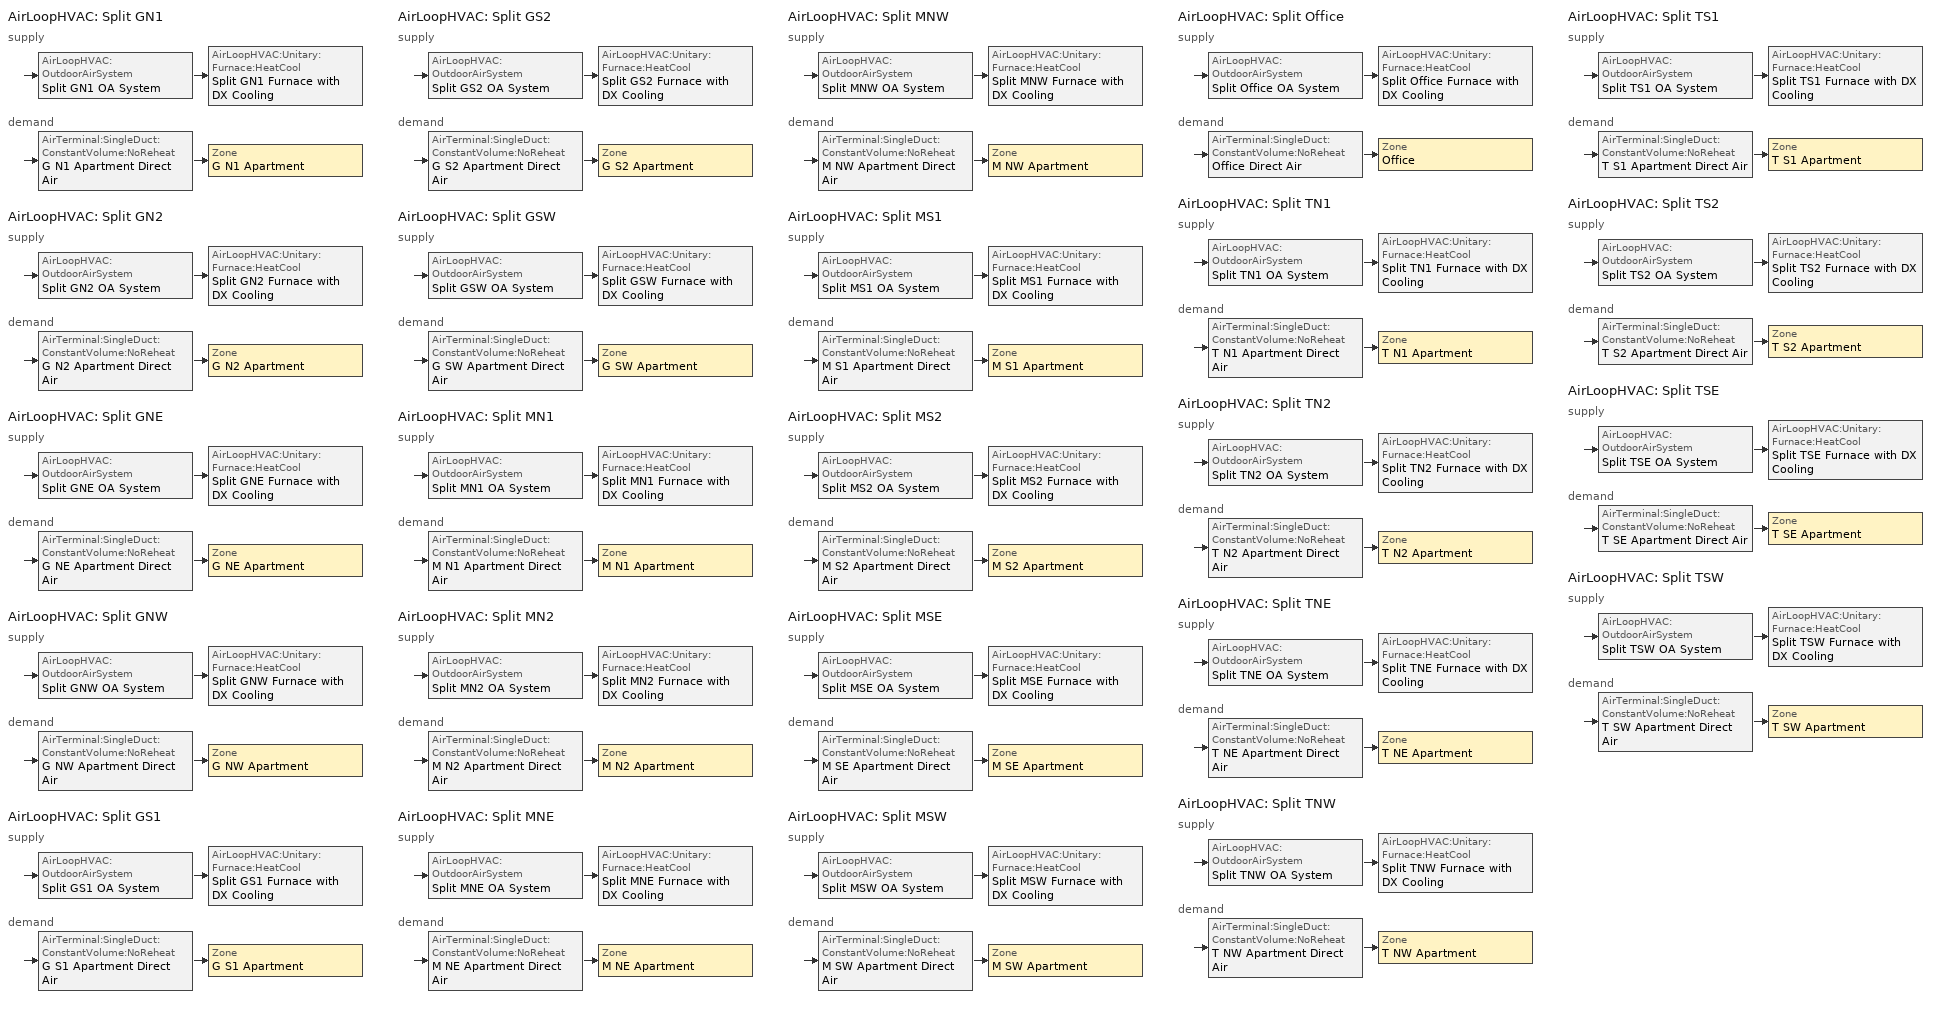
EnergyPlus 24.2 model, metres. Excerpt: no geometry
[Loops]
AirLoopHVAC 'Split GN1'
 supply: AirLoopHVAC:OutdoorAirSystem 'Split GN1 OA System' > AirLoopHVAC:Unitary:Furnace:HeatCool 'Split GN1 Furnace with DX Cooling'
 demand: AirTerminal:SingleDuct:ConstantVolume:NoReheat 'G N1 Apartment Direct Air' > Zone 'G N1 Apartment'
AirLoopHVAC 'Split GN2'
 supply: AirLoopHVAC:OutdoorAirSystem 'Split GN2 OA System' > AirLoopHVAC:Unitary:Furnace:HeatCool 'Split GN2 Furnace with DX Cooling'
 demand: AirTerminal:SingleDuct:ConstantVolume:NoReheat 'G N2 Apartment Direct Air' > Zone 'G N2 Apartment'
AirLoopHVAC 'Split GNE'
 supply: AirLoopHVAC:OutdoorAirSystem 'Split GNE OA System' > AirLoopHVAC:Unitary:Furnace:HeatCool 'Split GNE Furnace with DX Cooling'
 demand: AirTerminal:SingleDuct:ConstantVolume:NoReheat 'G NE Apartment Direct Air' > Zone 'G NE Apartment'
AirLoopHVAC 'Split GNW'
 supply: AirLoopHVAC:OutdoorAirSystem 'Split GNW OA System' > AirLoopHVAC:Unitary:Furnace:HeatCool 'Split GNW Furnace with DX Cooling'
 demand: AirTerminal:SingleDuct:ConstantVolume:NoReheat 'G NW Apartment Direct Air' > Zone 'G NW Apartment'
AirLoopHVAC 'Split GS1'
 supply: AirLoopHVAC:OutdoorAirSystem 'Split GS1 OA System' > AirLoopHVAC:Unitary:Furnace:HeatCool 'Split GS1 Furnace with DX Cooling'
 demand: AirTerminal:SingleDuct:ConstantVolume:NoReheat 'G S1 Apartment Direct Air' > Zone 'G S1 Apartment'
AirLoopHVAC 'Split GS2'
 supply: AirLoopHVAC:OutdoorAirSystem 'Split GS2 OA System' > AirLoopHVAC:Unitary:Furnace:HeatCool 'Split GS2 Furnace with DX Cooling'
 demand: AirTerminal:SingleDuct:ConstantVolume:NoReheat 'G S2 Apartment Direct Air' > Zone 'G S2 Apartment'
AirLoopHVAC 'Split GSW'
 supply: AirLoopHVAC:OutdoorAirSystem 'Split GSW OA System' > AirLoopHVAC:Unitary:Furnace:HeatCool 'Split GSW Furnace with DX Cooling'
 demand: AirTerminal:SingleDuct:ConstantVolume:NoReheat 'G SW Apartment Direct Air' > Zone 'G SW Apartment'
AirLoopHVAC 'Split MN1'
 supply: AirLoopHVAC:OutdoorAirSystem 'Split MN1 OA System' > AirLoopHVAC:Unitary:Furnace:HeatCool 'Split MN1 Furnace with DX Cooling'
 demand: AirTerminal:SingleDuct:ConstantVolume:NoReheat 'M N1 Apartment Direct Air' > Zone 'M N1 Apartment'
AirLoopHVAC 'Split MN2'
 supply: AirLoopHVAC:OutdoorAirSystem 'Split MN2 OA System' > AirLoopHVAC:Unitary:Furnace:HeatCool 'Split MN2 Furnace with DX Cooling'
 demand: AirTerminal:SingleDuct:ConstantVolume:NoReheat 'M N2 Apartment Direct Air' > Zone 'M N2 Apartment'
AirLoopHVAC 'Split MNE'
 supply: AirLoopHVAC:OutdoorAirSystem 'Split MNE OA System' > AirLoopHVAC:Unitary:Furnace:HeatCool 'Split MNE Furnace with DX Cooling'
 demand: AirTerminal:SingleDuct:ConstantVolume:NoReheat 'M NE Apartment Direct Air' > Zone 'M NE Apartment'
AirLoopHVAC 'Split MNW'
 supply: AirLoopHVAC:OutdoorAirSystem 'Split MNW OA System' > AirLoopHVAC:Unitary:Furnace:HeatCool 'Split MNW Furnace with DX Cooling'
 demand: AirTerminal:SingleDuct:ConstantVolume:NoReheat 'M NW Apartment Direct Air' > Zone 'M NW Apartment'
AirLoopHVAC 'Split MS1'
 supply: AirLoopHVAC:OutdoorAirSystem 'Split MS1 OA System' > AirLoopHVAC:Unitary:Furnace:HeatCool 'Split MS1 Furnace with DX Cooling'
 demand: AirTerminal:SingleDuct:ConstantVolume:NoReheat 'M S1 Apartment Direct Air' > Zone 'M S1 Apartment'
AirLoopHVAC 'Split MS2'
 supply: AirLoopHVAC:OutdoorAirSystem 'Split MS2 OA System' > AirLoopHVAC:Unitary:Furnace:HeatCool 'Split MS2 Furnace with DX Cooling'
 demand: AirTerminal:SingleDuct:ConstantVolume:NoReheat 'M S2 Apartment Direct Air' > Zone 'M S2 Apartment'
AirLoopHVAC 'Split MSE'
 supply: AirLoopHVAC:OutdoorAirSystem 'Split MSE OA System' > AirLoopHVAC:Unitary:Furnace:HeatCool 'Split MSE Furnace with DX Cooling'
 demand: AirTerminal:SingleDuct:ConstantVolume:NoReheat 'M SE Apartment Direct Air' > Zone 'M SE Apartment'
AirLoopHVAC 'Split MSW'
 supply: AirLoopHVAC:OutdoorAirSystem 'Split MSW OA System' > AirLoopHVAC:Unitary:Furnace:HeatCool 'Split MSW Furnace with DX Cooling'
 demand: AirTerminal:SingleDuct:ConstantVolume:NoReheat 'M SW Apartment Direct Air' > Zone 'M SW Apartment'
AirLoopHVAC 'Split Office'
 supply: AirLoopHVAC:OutdoorAirSystem 'Split Office OA System' > AirLoopHVAC:Unitary:Furnace:HeatCool 'Split Office Furnace with DX Cooling'
 demand: AirTerminal:SingleDuct:ConstantVolume:NoReheat 'Office Direct Air' > Zone 'Office'
AirLoopHVAC 'Split TN1'
 supply: AirLoopHVAC:OutdoorAirSystem 'Split TN1 OA System' > AirLoopHVAC:Unitary:Furnace:HeatCool 'Split TN1 Furnace with DX Cooling'
 demand: AirTerminal:SingleDuct:ConstantVolume:NoReheat 'T N1 Apartment Direct Air' > Zone 'T N1 Apartment'
AirLoopHVAC 'Split TN2'
 supply: AirLoopHVAC:OutdoorAirSystem 'Split TN2 OA System' > AirLoopHVAC:Unitary:Furnace:HeatCool 'Split TN2 Furnace with DX Cooling'
 demand: AirTerminal:SingleDuct:ConstantVolume:NoReheat 'T N2 Apartment Direct Air' > Zone 'T N2 Apartment'
AirLoopHVAC 'Split TNE'
 supply: AirLoopHVAC:OutdoorAirSystem 'Split TNE OA System' > AirLoopHVAC:Unitary:Furnace:HeatCool 'Split TNE Furnace with DX Cooling'
 demand: AirTerminal:SingleDuct:ConstantVolume:NoReheat 'T NE Apartment Direct Air' > Zone 'T NE Apartment'
AirLoopHVAC 'Split TNW'
 supply: AirLoopHVAC:OutdoorAirSystem 'Split TNW OA System' > AirLoopHVAC:Unitary:Furnace:HeatCool 'Split TNW Furnace with DX Cooling'
 demand: AirTerminal:SingleDuct:ConstantVolume:NoReheat 'T NW Apartment Direct Air' > Zone 'T NW Apartment'
AirLoopHVAC 'Split TS1'
 supply: AirLoopHVAC:OutdoorAirSystem 'Split TS1 OA System' > AirLoopHVAC:Unitary:Furnace:HeatCool 'Split TS1 Furnace with DX Cooling'
 demand: AirTerminal:SingleDuct:ConstantVolume:NoReheat 'T S1 Apartment Direct Air' > Zone 'T S1 Apartment'
AirLoopHVAC 'Split TS2'
 supply: AirLoopHVAC:OutdoorAirSystem 'Split TS2 OA System' > AirLoopHVAC:Unitary:Furnace:HeatCool 'Split TS2 Furnace with DX Cooling'
 demand: AirTerminal:SingleDuct:ConstantVolume:NoReheat 'T S2 Apartment Direct Air' > Zone 'T S2 Apartment'
AirLoopHVAC 'Split TSE'
 supply: AirLoopHVAC:OutdoorAirSystem 'Split TSE OA System' > AirLoopHVAC:Unitary:Furnace:HeatCool 'Split TSE Furnace with DX Cooling'
 demand: AirTerminal:SingleDuct:ConstantVolume:NoReheat 'T SE Apartment Direct Air' > Zone 'T SE Apartment'
AirLoopHVAC 'Split TSW'
 supply: AirLoopHVAC:OutdoorAirSystem 'Split TSW OA System' > AirLoopHVAC:Unitary:Furnace:HeatCool 'Split TSW Furnace with DX Cooling'
 demand: AirTerminal:SingleDuct:ConstantVolume:NoReheat 'T SW Apartment Direct Air' > Zone 'T SW Apartment'
[AirLoopHVAC] Design supply air flow rate=Autosize
Split GN1; Split GN2; Split GNE; Split GNW; Split GS1; Split GS2; Split GSW; Split MN1; Split MN2; Split MNE; Split MNW; Split MS1; Split MS2; Split MSE; Split MSW; Split Office; Split TN1; Split TN2; Split TNE; Split TNW; Split TS1; Split TS2; Split TSE; Split TSW
[AirLoopHVAC:Unitary:Furnace:HeatCool] Availability schedule=COMPACT HVAC-ALWAYS 1; Cooling supply air flow rate=Autosize; Dehumidification control type=None; Fan placement=BlowThrough; Heating supply air flow rate=Autosize; Maximum supply air temperature=80; No load supply air flow rate=Autosize
Name | Controlling zone or thermostat location | Cooling coil | Heating coil | Supply air fan operating mode schedule | Supply fan
Split GN1 Furnace with DX Cooling | G N1 Apartment | Split GN1 Cooling Coil | Split GN1 Heating Coil | All Off | Split GN1 Supply Fan
Split GN2 Furnace with DX Cooling | G N2 Apartment | Split GN2 Cooling Coil | Split GN2 Heating Coil | All Off | Split GN2 Supply Fan
Split GNE Furnace with DX Cooling | G NE Apartment | Split GNE Cooling Coil | Split GNE Heating Coil | All Off | Split GNE Supply Fan
Split GNW Furnace with DX Cooling | G NW Apartment | Split GNW Cooling Coil | Split GNW Heating Coil | All Off | Split GNW Supply Fan
Split GS1 Furnace with DX Cooling | G S1 Apartment | Split GS1 Cooling Coil | Split GS1 Heating Coil | All Off | Split GS1 Supply Fan
Split GS2 Furnace with DX Cooling | G S2 Apartment | Split GS2 Cooling Coil | Split GS2 Heating Coil | All Off | Split GS2 Supply Fan
Split GSW Furnace with DX Cooling | G SW Apartment | Split GSW Cooling Coil | Split GSW Heating Coil | All Off | Split GSW Supply Fan
Split MN1 Furnace with DX Cooling | M N1 Apartment | Split MN1 Cooling Coil | Split MN1 Heating Coil | All Off | Split MN1 Supply Fan
Split MN2 Furnace with DX Cooling | M N2 Apartment | Split MN2 Cooling Coil | Split MN2 Heating Coil | All Off | Split MN2 Supply Fan
Split MNE Furnace with DX Cooling | M NE Apartment | Split MNE Cooling Coil | Split MNE Heating Coil | All Off | Split MNE Supply Fan
Split MNW Furnace with DX Cooling | M NW Apartment | Split MNW Cooling Coil | Split MNW Heating Coil | All Off | Split MNW Supply Fan
Split MS1 Furnace with DX Cooling | M S1 Apartment | Split MS1 Cooling Coil | Split MS1 Heating Coil | All Off | Split MS1 Supply Fan
Split MS2 Furnace with DX Cooling | M S2 Apartment | Split MS2 Cooling Coil | Split MS2 Heating Coil | All Off | Split MS2 Supply Fan
Split MSE Furnace with DX Cooling | M SE Apartment | Split MSE Cooling Coil | Split MSE Heating Coil | All Off | Split MSE Supply Fan
Split MSW Furnace with DX Cooling | M SW Apartment | Split MSW Cooling Coil | Split MSW Heating Coil | All Off | Split MSW Supply Fan
Split Office Furnace with DX Cooling | Office | Split Office Cooling Coil | Split Office Heating Coil | FAN_OFF_w_SB_SCH | Split Office Supply Fan
Split TN1 Furnace with DX Cooling | T N1 Apartment | Split TN1 Cooling Coil | Split TN1 Heating Coil | All Off | Split TN1 Supply Fan
Split TN2 Furnace with DX Cooling | T N2 Apartment | Split TN2 Cooling Coil | Split TN2 Heating Coil | All Off | Split TN2 Supply Fan
Split TNE Furnace with DX Cooling | T NE Apartment | Split TNE Cooling Coil | Split TNE Heating Coil | All Off | Split TNE Supply Fan
Split TNW Furnace with DX Cooling | T NW Apartment | Split TNW Cooling Coil | Split TNW Heating Coil | All Off | Split TNW Supply Fan
Split TS1 Furnace with DX Cooling | T S1 Apartment | Split TS1 Cooling Coil | Split TS1 Heating Coil | All Off | Split TS1 Supply Fan
Split TS2 Furnace with DX Cooling | T S2 Apartment | Split TS2 Cooling Coil | Split TS2 Heating Coil | All Off | Split TS2 Supply Fan
Split TSE Furnace with DX Cooling | T SE Apartment | Split TSE Cooling Coil | Split TSE Heating Coil | All Off | Split TSE Supply Fan
Split TSW Furnace with DX Cooling | T SW Apartment | Split TSW Cooling Coil | Split TSW Heating Coil | All Off | Split TSW Supply Fan
[AirTerminal:SingleDuct:ConstantVolume:NoReheat] Availability schedule=COMPACT HVAC-ALWAYS 1; Maximum air flow rate=Autosize
G N1 Apartment Direct Air; G N2 Apartment Direct Air; G NE Apartment Direct Air; G NW Apartment Direct Air; G S1 Apartment Direct Air; G S2 Apartment Direct Air; G SW Apartment Direct Air; M N1 Apartment Direct Air; M N2 Apartment Direct Air; M NE Apartment Direct Air; M NW Apartment Direct Air; M S1 Apartment Direct Air; M S2 Apartment Direct Air; M SE Apartment Direct Air; M SW Apartment Direct Air; Office Direct Air; T N1 Apartment Direct Air; T N2 Apartment Direct Air; T NE Apartment Direct Air; T NW Apartment Direct Air; T S1 Apartment Direct Air; T S2 Apartment Direct Air; T SE Apartment Direct Air; T SW Apartment Direct Air
[Coil:Cooling:DX:SingleSpeed] 2023 rated evaporator fan power per volume flow rate=934.4; Availability schedule=All On; Condenser type=AirCooled; Crankcase heater capacity=0; Energy input ratio function of flow fraction curve=Split DX Coil EIR-FF; Energy input ratio function of temperature curve=Split DX Coil EIR-FT; Evaporative condenser effectiveness=0; Evaporative condenser pump rated power consumption=0; Gross rated cooling cop=4.11713; Gross rated sensible heat ratio=Autosize; Gross rated total cooling capacity=Autosize; Latent capacity time constant=0; Maximum cycling rate=0; Maximum outdoor dry bulb temperature for crankcase heater operation=10; Nominal time for condensate removal to begin=0; Part load fraction correlation curve=Split DX Coil PLF; Rated air flow rate=Autosize; Ratio of initial moisture evaporation rate and steady state latent capacity=0; Total cooling capacity function of flow fraction curve=Split DX Coil Cap-FF; Total cooling capacity function of temperature curve=Split DX Coil Cap-FT
Split GN1 Cooling Coil; Split GN2 Cooling Coil; Split GNE Cooling Coil; Split GNW Cooling Coil; Split GS1 Cooling Coil; Split GS2 Cooling Coil; Split GSW Cooling Coil; Split MN1 Cooling Coil; Split MN2 Cooling Coil; Split MNE Cooling Coil; Split MNW Cooling Coil; Split MS1 Cooling Coil; Split MS2 Cooling Coil; Split MSE Cooling Coil; Split MSW Cooling Coil; Split Office Cooling Coil; Split TN1 Cooling Coil; Split TN2 Cooling Coil; Split TNE Cooling Coil; Split TNW Cooling Coil; Split TS1 Cooling Coil; Split TS2 Cooling Coil; Split TSE Cooling Coil; Split TSW Cooling Coil
[Coil:Heating:Fuel] Availability schedule=All On; Burner efficiency=0.81; Fuel type=NaturalGas; Nominal capacity=Autosize
Split GN1 Heating Coil; Split GN2 Heating Coil; Split GNE Heating Coil; Split GNW Heating Coil; Split GS1 Heating Coil; Split GS2 Heating Coil; Split GSW Heating Coil; Split MN1 Heating Coil; Split MN2 Heating Coil; Split MNE Heating Coil; Split MNW Heating Coil; Split MS1 Heating Coil; Split MS2 Heating Coil; Split MSE Heating Coil; Split MSW Heating Coil; Split Office Heating Coil; Split TN1 Heating Coil; Split TN2 Heating Coil; Split TNE Heating Coil; Split TNW Heating Coil; Split TS1 Heating Coil; Split TS2 Heating Coil; Split TSE Heating Coil; Split TSW Heating Coil
[Controller:OutdoorAir] Economizer control action type=ModulateFlow; Economizer control type=NoEconomizer; Lockout type=LockoutWithHeating; Maximum outdoor air flow rate=Autosize; Minimum limit type=FixedMinimum; Minimum outdoor air flow rate=Autosize
Name | Heat recovery bypass control type | Minimum outdoor air schedule
Split GN1 OA Controller; Split GN2 OA Controller; Split GNE OA Controller; Split GNW OA Controller; Split GS1 OA Controller; Split GS2 OA Controller; Split GSW OA Controller; Split MN1 OA Controller; Split MN2 OA Controller; Split MNE OA Controller; Split MNW OA Controller; Split MS1 OA Controller; Split MS2 OA Controller; Split MSE OA Controller; Split MSW OA Controller; Split TN1 OA Controller; Split TN2 OA Controller; Split TNE OA Controller; Split TS1 OA Controller; Split TS2 OA Controller; Split TSE OA Controller | BypassWhenWithinEconomizerLimits | All Off
Split Office OA Controller; Split TNW OA Controller; Split TSW OA Controller
[DesignSpecification:OutdoorAir] Outdoor air flow per person=0.00708; Outdoor air flow per zone=0; Outdoor air method=Flow/Area
Name | Outdoor air flow per zone floor area
SZ DSOA G N1 Apartment; SZ DSOA G N2 Apartment; SZ DSOA G NE Apartment; SZ DSOA G NW Apartment; SZ DSOA G S1 Apartment; SZ DSOA G S2 Apartment; SZ DSOA M N1 Apartment; SZ DSOA M N2 Apartment; SZ DSOA M NE Apartment; SZ DSOA M NW Apartment; SZ DSOA M S1 Apartment; SZ DSOA M S2 Apartment; SZ DSOA M SE Apartment; SZ DSOA M SW Apartment; SZ DSOA T N1 Apartment; SZ DSOA T N2 Apartment; SZ DSOA T NE Apartment; SZ DSOA T NW Apartment; SZ DSOA T S1 Apartment; SZ DSOA T S2 Apartment; SZ DSOA T SE Apartment; SZ DSOA T SW Apartment | 0.000294087
SZ DSOA G SW Apartment | 0.000304801
SZ DSOA Office | 0.000431773
[EnergyManagementSystem:Sensor] Output variable or output meter=Zone Ventilation Standard Density Volume Flow Rate
Name | Output variable or output meter index key
M_N1_Apartment_Sliding_Door_Ventilation_Sensor | M N1 APARTMENT
M_S1_Apartment_Sliding_Door_Ventilation_Sensor | M S1 APARTMENT
[Fan:OnOff] Availability schedule=All On; End use subcategory=General; Maximum flow rate=Autosize; Motor in airstream fraction=1
Name | Fan total efficiency | Motor efficiency | Pressure rise
G N1 Apartment ERV Exh Fan; G N1 Apartment ERV Sup Fan; G N2 Apartment ERV Exh Fan; G N2 Apartment ERV Sup Fan; G NE Apartment ERV Exh Fan; G NE Apartment ERV Sup Fan; G NW Apartment ERV Exh Fan; G NW Apartment ERV Sup Fan; G S1 Apartment ERV Exh Fan; G S1 Apartment ERV Sup Fan; G S2 Apartment ERV Exh Fan; G S2 Apartment ERV Sup Fan; G SW Apartment ERV Exh Fan; G SW Apartment ERV Sup Fan; M N1 Apartment ERV Exh Fan; M N1 Apartment ERV Sup Fan; M N2 Apartment ERV Exh Fan; M N2 Apartment ERV Sup Fan; M NE Apartment ERV Exh Fan; M NE Apartment ERV Sup Fan; M NW Apartment ERV Exh Fan; M NW Apartment ERV Sup Fan; M S1 Apartment ERV Exh Fan; M S1 Apartment ERV Sup Fan; M S2 Apartment ERV Exh Fan; M S2 Apartment ERV Sup Fan; M SE Apartment ERV Exh Fan; M SE Apartment ERV Sup Fan; M SW Apartment ERV Exh Fan; M SW Apartment ERV Sup Fan; T N1 Apartment ERV Exh Fan; T N1 Apartment ERV Sup Fan; T N2 Apartment ERV Exh Fan; T N2 Apartment ERV Sup Fan; T NE Apartment ERV Exh Fan; T NE Apartment ERV Sup Fan; T S1 Apartment ERV Exh Fan; T S1 Apartment ERV Sup Fan; T S2 Apartment ERV Exh Fan; T S2 Apartment ERV Sup Fan; T SE Apartment ERV Exh Fan; T SE Apartment ERV Sup Fan | 0.303158 | 0.48 | 270.648
Split GN1 Supply Fan; Split GN2 Supply Fan; Split GNE Supply Fan; Split GNW Supply Fan; Split GS1 Supply Fan; Split GS2 Supply Fan; Split GSW Supply Fan; Split MN1 Supply Fan; Split MN2 Supply Fan; Split MNE Supply Fan; Split MNW Supply Fan; Split MS1 Supply Fan; Split MS2 Supply Fan; Split MSE Supply Fan; Split MSW Supply Fan; Split Office Supply Fan; Split TN1 Supply Fan; Split TN2 Supply Fan; Split TNE Supply Fan; Split TNW Supply Fan; Split TS1 Supply Fan; Split TS2 Supply Fan; Split TSE Supply Fan; Split TSW Supply Fan | 0.55575 | 0.855 | 622.5
T NW Apartment ERV Exh Fan; T NW Apartment ERV Sup Fan; T SW Apartment ERV Exh Fan; T SW Apartment ERV Sup Fan | 0.303158 | 0.48 | 233.6875
[HeatExchanger:AirToAir:SensibleAndLatent] Availability schedule=AllOn_Except_DD; Frost control type=ExhaustOnly; Heat exchanger type=Rotary; Initial defrost time fraction=0.167; Latent effectiveness at 100 cooling air flow=0; Latent effectiveness at 100 heating air flow=0; Nominal electric power=0; Nominal supply air flow rate=Autosize; Rate of defrost time fraction increase=1.44; Supply air outlet temperature control=No; Threshold temperature=-23.3
Name | Sensible effectiveness at 100 cooling air flow | Sensible effectiveness at 100 heating air flow | Sensible effectiveness of cooling air flow curve | Sensible effectiveness of heating air flow curve
G N1 Apartment OA Heat Exchanger; G N2 Apartment OA Heat Exchanger; G NE Apartment OA Heat Exchanger; G NW Apartment OA Heat Exchanger; G S1 Apartment OA Heat Exchanger; G S2 Apartment OA Heat Exchanger; G SW Apartment OA Heat Exchanger; M N1 Apartment OA Heat Exchanger; M N2 Apartment OA Heat Exchanger; M NE Apartment OA Heat Exchanger; M NW Apartment OA Heat Exchanger; M S1 Apartment OA Heat Exchanger; M S2 Apartment OA Heat Exchanger; M SE Apartment OA Heat Exchanger; M SW Apartment OA Heat Exchanger; T N1 Apartment OA Heat Exchanger; T N2 Apartment OA Heat Exchanger; T NE Apartment OA Heat Exchanger; T S1 Apartment OA Heat Exchanger; T S2 Apartment OA Heat Exchanger; T SE Apartment OA Heat Exchanger | 0.596 | 0.6 | SenEffectCoolingTable | SenEffectHeatingTable
T NW Apartment OA Heat Exchanger; T SW Apartment OA Heat Exchanger | 0 | 0
[SetpointManager:MixedAir] Control variable=Temperature
Name | Setpoint node or nodelist
Split GN1 Outdoor Air Temp Manager | Split GN1 Mixed Air Outlet
Split GN2 Outdoor Air Temp Manager | Split GN2 Mixed Air Outlet
Split GNE Outdoor Air Temp Manager | Split GNE Mixed Air Outlet
Split GNW Outdoor Air Temp Manager | Split GNW Mixed Air Outlet
Split GS1 Outdoor Air Temp Manager | Split GS1 Mixed Air Outlet
Split GS2 Outdoor Air Temp Manager | Split GS2 Mixed Air Outlet
Split GSW Outdoor Air Temp Manager | Split GSW Mixed Air Outlet
Split MN1 Outdoor Air Temp Manager | Split MN1 Mixed Air Outlet
Split MN2 Outdoor Air Temp Manager | Split MN2 Mixed Air Outlet
Split MNE Outdoor Air Temp Manager | Split MNE Mixed Air Outlet
Split MNW Outdoor Air Temp Manager | Split MNW Mixed Air Outlet
Split MS1 Outdoor Air Temp Manager | Split MS1 Mixed Air Outlet
Split MS2 Outdoor Air Temp Manager | Split MS2 Mixed Air Outlet
Split MSE Outdoor Air Temp Manager | Split MSE Mixed Air Outlet
Split MSW Outdoor Air Temp Manager | Split MSW Mixed Air Outlet
Split Office Outdoor Air Temp Manager | Split Office Mixed Air Outlet
Split TN1 Outdoor Air Temp Manager | Split TN1 Mixed Air Outlet
Split TN2 Outdoor Air Temp Manager | Split TN2 Mixed Air Outlet
Split TNE Outdoor Air Temp Manager | Split TNE Mixed Air Outlet
Split TNW Outdoor Air Temp Manager | Split TNW Mixed Air Outlet
Split TS1 Outdoor Air Temp Manager | Split TS1 Mixed Air Outlet
Split TS2 Outdoor Air Temp Manager | Split TS2 Mixed Air Outlet
Split TSE Outdoor Air Temp Manager | Split TSE Mixed Air Outlet
Split TSW Outdoor Air Temp Manager | Split TSW Mixed Air Outlet
[SetpointManager:SingleZone:Cooling] Control variable=Temperature; Maximum supply air temperature=40; Minimum supply air temperature=12.8
Name | Control zone | Setpoint node or nodelist
Split GN1 Supply Air Temp Manager - Clg | G N1 Apartment | Split GN1 Air Loop Outlet
Split GN2 Supply Air Temp Manager - Clg | G N2 Apartment | Split GN2 Air Loop Outlet
Split GNE Supply Air Temp Manager - Clg | G NE Apartment | Split GNE Air Loop Outlet
Split GNW Supply Air Temp Manager - Clg | G NW Apartment | Split GNW Air Loop Outlet
Split GS1 Supply Air Temp Manager - Clg | G S1 Apartment | Split GS1 Air Loop Outlet
Split GS2 Supply Air Temp Manager - Clg | G S2 Apartment | Split GS2 Air Loop Outlet
Split GSW Supply Air Temp Manager - Clg | G SW Apartment | Split GSW Air Loop Outlet
Split MN1 Supply Air Temp Manager - Clg | M N1 Apartment | Split MN1 Air Loop Outlet
Split MN2 Supply Air Temp Manager - Clg | M N2 Apartment | Split MN2 Air Loop Outlet
Split MNE Supply Air Temp Manager - Clg | M NE Apartment | Split MNE Air Loop Outlet
Split MNW Supply Air Temp Manager - Clg | M NW Apartment | Split MNW Air Loop Outlet
Split MS1 Supply Air Temp Manager - Clg | M S1 Apartment | Split MS1 Air Loop Outlet
Split MS2 Supply Air Temp Manager - Clg | M S2 Apartment | Split MS2 Air Loop Outlet
Split MSE Supply Air Temp Manager - Clg | M SE Apartment | Split MSE Air Loop Outlet
Split MSW Supply Air Temp Manager - Clg | M SW Apartment | Split MSW Air Loop Outlet
Split Office Supply Air Temp Manager - Clg | Office | Split Office Air Loop Outlet
Split TN1 Supply Air Temp Manager - Clg | T N1 Apartment | Split TN1 Air Loop Outlet
Split TN2 Supply Air Temp Manager - Clg | T N2 Apartment | Split TN2 Air Loop Outlet
Split TNE Supply Air Temp Manager - Clg | T NE Apartment | Split TNE Air Loop Outlet
Split TNW Supply Air Temp Manager - Clg | T NW Apartment | Split TNW Air Loop Outlet
Split TS1 Supply Air Temp Manager - Clg | T S1 Apartment | Split TS1 Air Loop Outlet
Split TS2 Supply Air Temp Manager - Clg | T S2 Apartment | Split TS2 Air Loop Outlet
Split TSE Supply Air Temp Manager - Clg | T SE Apartment | Split TSE Air Loop Outlet
Split TSW Supply Air Temp Manager - Clg | T SW Apartment | Split TSW Air Loop Outlet
[SetpointManager:SingleZone:Heating] Control variable=Temperature; Maximum supply air temperature=40; Minimum supply air temperature=12.8
Name | Control zone | Setpoint node or nodelist
Split GN1 Supply Air Temp Manager - Htg | G N1 Apartment | Split GN1 Heating Coil Outlet
Split GN2 Supply Air Temp Manager - Htg | G N2 Apartment | Split GN2 Heating Coil Outlet
Split GNE Supply Air Temp Manager - Htg | G NE Apartment | Split GNE Heating Coil Outlet
Split GNW Supply Air Temp Manager - Htg | G NW Apartment | Split GNW Heating Coil Outlet
Split GS1 Supply Air Temp Manager - Htg | G S1 Apartment | Split GS1 Heating Coil Outlet
Split GS2 Supply Air Temp Manager - Htg | G S2 Apartment | Split GS2 Heating Coil Outlet
Split GSW Supply Air Temp Manager - Htg | G SW Apartment | Split GSW Heating Coil Outlet
Split MN1 Supply Air Temp Manager - Htg | M N1 Apartment | Split MN1 Heating Coil Outlet
Split MN2 Supply Air Temp Manager - Htg | M N2 Apartment | Split MN2 Heating Coil Outlet
Split MNE Supply Air Temp Manager - Htg | M NE Apartment | Split MNE Heating Coil Outlet
Split MNW Supply Air Temp Manager - Htg | M NW Apartment | Split MNW Heating Coil Outlet
Split MS1 Supply Air Temp Manager - Htg | M S1 Apartment | Split MS1 Heating Coil Outlet
Split MS2 Supply Air Temp Manager - Htg | M S2 Apartment | Split MS2 Heating Coil Outlet
Split MSE Supply Air Temp Manager - Htg | M SE Apartment | Split MSE Heating Coil Outlet
Split MSW Supply Air Temp Manager - Htg | M SW Apartment | Split MSW Heating Coil Outlet
Split Office Supply Air Temp Manager - Htg | Office | Split Office Heating Coil Outlet
Split TN1 Supply Air Temp Manager - Htg | T N1 Apartment | Split TN1 Heating Coil Outlet
Split TN2 Supply Air Temp Manager - Htg | T N2 Apartment | Split TN2 Heating Coil Outlet
Split TNE Supply Air Temp Manager - Htg | T NE Apartment | Split TNE Heating Coil Outlet
Split TNW Supply Air Temp Manager - Htg | T NW Apartment | Split TNW Heating Coil Outlet
Split TS1 Supply Air Temp Manager - Htg | T S1 Apartment | Split TS1 Heating Coil Outlet
Split TS2 Supply Air Temp Manager - Htg | T S2 Apartment | Split TS2 Heating Coil Outlet
Split TSE Supply Air Temp Manager - Htg | T SE Apartment | Split TSE Heating Coil Outlet
Split TSW Supply Air Temp Manager - Htg | T SW Apartment | Split TSW Heating Coil Outlet
[Sizing:System] 100 outdoor air in cooling=No; 100 outdoor air in heating=No; Central cooling design supply air humidity ratio=0.008; Central cooling design supply air temperature=12.8; Central heating design supply air humidity ratio=0.008; Central heating design supply air temperature=40; Central heating maximum system air flow ratio=1; Cooling supply air flow rate=0; Cooling supply air flow rate method=DesignDay; Design outdoor air flow rate=Autosize; Heating supply air flow rate=0; Heating supply air flow rate method=DesignDay; Precool design humidity ratio=0.008; Precool design temperature=11; Preheat design humidity ratio=0.008; Preheat design temperature=7; System outdoor air method=ZoneSum; Type of load to size on=Sensible; Type of zone sum to use=NonCoincident
Split GSW; Split GNW; Split Office; Split GNE; Split GN1; Split GN2; Split GS1; Split GS2; Split MSW; Split MNW; Split MSE; Split MNE; Split MN1; Split MN2; Split MS1; Split MS2; Split TSW; Split TNW; Split TSE; Split TNE; Split TN1; Split TN2; Split TS1; Split TS2
[Sizing:Zone] Account for dedicated outdoor air system=No; Cooling design air flow method=DesignDay; Cooling design air flow rate=0; Cooling minimum air flow fraction=0; Dedicated outdoor air high setpoint temperature for design=Autosize; Dedicated outdoor air low setpoint temperature for design=Autosize; Dedicated outdoor air system control strategy=NeutralSupplyAir; Heating design air flow method=DesignDay; Heating design air flow rate=0; Heating maximum air flow fraction=0; Zone cooling design supply air humidity ratio=0.008; Zone cooling design supply air temperature=12.8; Zone cooling design supply air temperature input method=SupplyAirTemperature; Zone heating design supply air humidity ratio=0.008; Zone heating design supply air temperature=40; Zone heating design supply air temperature input method=SupplyAirTemperature
Name | Design specification outdoor air object
G SW Apartment | SZ DSOA G SW Apartment
G NW Apartment | SZ DSOA G NW Apartment
Office | SZ DSOA Office
G NE Apartment | SZ DSOA G NE Apartment
G N1 Apartment | SZ DSOA G N1 Apartment
G N2 Apartment | SZ DSOA G N2 Apartment
G S1 Apartment | SZ DSOA G S1 Apartment
G S2 Apartment | SZ DSOA G S2 Apartment
M SW Apartment | SZ DSOA M SW Apartment
M NW Apartment | SZ DSOA M NW Apartment
M SE Apartment | SZ DSOA M SE Apartment
M NE Apartment | SZ DSOA M NE Apartment
M N1 Apartment | SZ DSOA M N1 Apartment
M N2 Apartment | SZ DSOA M N2 Apartment
M S1 Apartment | SZ DSOA M S1 Apartment
M S2 Apartment | SZ DSOA M S2 Apartment
T SW Apartment | SZ DSOA T SW Apartment
T NW Apartment | SZ DSOA T NW Apartment
T SE Apartment | SZ DSOA T SE Apartment
T NE Apartment | SZ DSOA T NE Apartment
T N1 Apartment | SZ DSOA T N1 Apartment
T N2 Apartment | SZ DSOA T N2 Apartment
T S1 Apartment | SZ DSOA T S1 Apartment
T S2 Apartment | SZ DSOA T S2 Apartment
[ThermostatSetpoint:DualSetpoint]
Name | Cooling setpoint temperature schedule | Heating setpoint temperature schedule
N Apartment Dual SP Control | N CLGSETP_APT_SCH | N HTGSETP_APT_SCH
Office Dual SP Control | CLGSETP_OFF_SCH_No_Optimum | HTGSETP_OFF_SCH_NO_OPTIMUM
S Apartment Dual SP Control | S CLGSETP_APT_SCH | S HTGSETP_APT_SCH
[ThermostatSetpoint:SingleCooling]
AptCoolingSetPoint: Setpoint temperature schedule=CLGSETP_APT_SCH
[ThermostatSetpoint:SingleHeating]
AptHeatingSetPoint: Setpoint temperature schedule=HTGSETP_APT_SCH
[WaterHeater:Mixed] Ambient temperature indicator=Zone; Deadband temperature difference=1.11111; Heater control type=Cycle; Heater fuel type=Electricity; Heater maximum capacity=14653.55; Heater minimum capacity=0; Heater thermal efficiency=1; Maximum temperature limit=82.2222; Off cycle loss coefficient to ambient temperature=2.01256; Off cycle parasitic fuel type=Electricity; Off cycle parasitic heat fraction to tank=0; On cycle loss coefficient to ambient temperature=2.01256; On cycle parasitic heat fraction to tank=0; Setpoint temperature schedule=Hot Water Setpoint Temp Schedule; Tank volume=0.189271; Use flow rate fraction schedule=APT_DHW_SCH
Name | Ambient temperature zone | Peak use flow rate
G N1 Apartment Water Heater | G N1 Apartment | 3.66e-06
G N2 Apartment Water Heater | G N2 Apartment | 3.66e-06
G NE Apartment Water Heater | G NE Apartment | 3.66e-06
G NW Apartment Water Heater | G NW Apartment | 3.66e-06
G S1 Apartment Water Heater | G S1 Apartment | 3.66e-06
G S2 Apartment Water Heater | G S2 Apartment | 3.66e-06
G SW Apartment Water Heater | G SW Apartment | 3.66e-06
M N1 Apartment Water Heater | M N1 Apartment | 7.31769e-06
M N2 Apartment Water Heater | M N2 Apartment | 7.31769e-06
M NE Apartment Water Heater | M NE Apartment | 7.31769e-06
M NW Apartment Water Heater | M NW Apartment | 7.31769e-06
M S1 Apartment Water Heater | M S1 Apartment | 7.31769e-06
M S2 Apartment Water Heater | M S2 Apartment | 7.31769e-06
M SE Apartment Water Heater | M SE Apartment | 7.31769e-06
M SW Apartment Water Heater | M SW Apartment | 7.31769e-06
T N1 Apartment Water Heater | T N1 Apartment | 3.66e-06
T N2 Apartment Water Heater | T N2 Apartment | 3.66e-06
T NE Apartment Water Heater | T NE Apartment | 3.66e-06
T NW Apartment Water Heater | T NW Apartment | 3.66e-06
T S1 Apartment Water Heater | T S1 Apartment | 3.66e-06
T S2 Apartment Water Heater | T S2 Apartment | 3.66e-06
T SE Apartment Water Heater | T SE Apartment | 3.66e-06
T SW Apartment Water Heater | T SW Apartment | 3.66e-06
[ZoneControl:Thermostat]
Name | Zone or zonelist | Control 1 | Control type schedule | Control 2 | Control 3
G N1 Apartment Thermostat | G N1 Apartment | N Apartment Dual SP Control | COMPACT HVAC-ALWAYS 4
G N2 Apartment Thermostat | G N2 Apartment | N Apartment Dual SP Control | COMPACT HVAC-ALWAYS 4
G NE Apartment Thermostat | G NE Apartment | N Apartment Dual SP Control | COMPACT HVAC-ALWAYS 4
G NW Apartment Thermostat | G NW Apartment | N Apartment Dual SP Control | COMPACT HVAC-ALWAYS 4
G S1 Apartment Thermostat | G S1 Apartment | S Apartment Dual SP Control | COMPACT HVAC-ALWAYS 4
G S2 Apartment Thermostat | G S2 Apartment | S Apartment Dual SP Control | COMPACT HVAC-ALWAYS 4
G SW Apartment Thermostat | G SW Apartment | AptCoolingSetPoint | ZONE CONTROL TYPE SCHED | AptHeatingSetPoint | S Apartment Dual SP Control
M N1 Apartment Thermostat | M N1 Apartment | N Apartment Dual SP Control | COMPACT HVAC-ALWAYS 4
M N2 Apartment Thermostat | M N2 Apartment | N Apartment Dual SP Control | COMPACT HVAC-ALWAYS 4
M NE Apartment Thermostat | M NE Apartment | N Apartment Dual SP Control | COMPACT HVAC-ALWAYS 4
M NW Apartment Thermostat | M NW Apartment | N Apartment Dual SP Control | COMPACT HVAC-ALWAYS 4
M S1 Apartment Thermostat | M S1 Apartment | S Apartment Dual SP Control | COMPACT HVAC-ALWAYS 4
M S2 Apartment Thermostat | M S2 Apartment | S Apartment Dual SP Control | COMPACT HVAC-ALWAYS 4
M SE Apartment Thermostat | M SE Apartment | S Apartment Dual SP Control | COMPACT HVAC-ALWAYS 4
M SW Apartment Thermostat | M SW Apartment | S Apartment Dual SP Control | COMPACT HVAC-ALWAYS 4
Office Thermostat | Office | Office Dual SP Control | COMPACT HVAC-ALWAYS 4
T N1 Apartment Thermostat | T N1 Apartment | N Apartment Dual SP Control | COMPACT HVAC-ALWAYS 4
T N2 Apartment Thermostat | T N2 Apartment | N Apartment Dual SP Control | COMPACT HVAC-ALWAYS 4
T NE Apartment Thermostat | T NE Apartment | N Apartment Dual SP Control | COMPACT HVAC-ALWAYS 4
T NW Apartment Thermostat | T NW Apartment | N Apartment Dual SP Control | COMPACT HVAC-ALWAYS 4
T S1 Apartment Thermostat | T S1 Apartment | S Apartment Dual SP Control | COMPACT HVAC-ALWAYS 4
T S2 Apartment Thermostat | T S2 Apartment | S Apartment Dual SP Control | COMPACT HVAC-ALWAYS 4
T SE Apartment Thermostat | T SE Apartment | S Apartment Dual SP Control | COMPACT HVAC-ALWAYS 4
T SW Apartment Thermostat | T SW Apartment | S Apartment Dual SP Control | COMPACT HVAC-ALWAYS 4
[ZoneHVAC:EnergyRecoveryVentilator] Availability schedule=All On; Exhaust air flow rate=0.0259571; Supply air flow rate=0.0259571
Name | Controller | Exhaust air fan | Heat exchanger | Supply air fan
G N1 Apartment ERV | G N1 Apartment ERV Ctrl | G N1 Apartment ERV Exh Fan | G N1 Apartment OA Heat Exchanger | G N1 Apartment ERV Sup Fan
G N2 Apartment ERV | G N2 Apartment ERV Ctrl | G N2 Apartment ERV Exh Fan | G N2 Apartment OA Heat Exchanger | G N2 Apartment ERV Sup Fan
G NE Apartment ERV | G NE Apartment ERV Ctrl | G NE Apartment ERV Exh Fan | G NE Apartment OA Heat Exchanger | G NE Apartment ERV Sup Fan
G NW Apartment ERV | G NW Apartment ERV Ctrl | G NW Apartment ERV Exh Fan | G NW Apartment OA Heat Exchanger | G NW Apartment ERV Sup Fan
G S1 Apartment ERV | G S1 Apartment ERV Ctrl | G S1 Apartment ERV Exh Fan | G S1 Apartment OA Heat Exchanger | G S1 Apartment ERV Sup Fan
G S2 Apartment ERV | G S2 Apartment ERV Ctrl | G S2 Apartment ERV Exh Fan | G S2 Apartment OA Heat Exchanger | G S2 Apartment ERV Sup Fan
G SW Apartment ERV | G SW Apartment ERV Ctrl | G SW Apartment ERV Exh Fan | G SW Apartment OA Heat Exchanger | G SW Apartment ERV Sup Fan
M N1 Apartment ERV | M N1 Apartment ERV Ctrl | M N1 Apartment ERV Exh Fan | M N1 Apartment OA Heat Exchanger | M N1 Apartment ERV Sup Fan
M N2 Apartment ERV | M N2 Apartment ERV Ctrl | M N2 Apartment ERV Exh Fan | M N2 Apartment OA Heat Exchanger | M N2 Apartment ERV Sup Fan
M NE Apartment ERV | M NE Apartment ERV Ctrl | M NE Apartment ERV Exh Fan | M NE Apartment OA Heat Exchanger | M NE Apartment ERV Sup Fan
M NW Apartment ERV | M NW Apartment ERV Ctrl | M NW Apartment ERV Exh Fan | M NW Apartment OA Heat Exchanger | M NW Apartment ERV Sup Fan
M S1 Apartment ERV | M S1 Apartment ERV Ctrl | M S1 Apartment ERV Exh Fan | M S1 Apartment OA Heat Exchanger | M S1 Apartment ERV Sup Fan
M S2 Apartment ERV | M S2 Apartment ERV Ctrl | M S2 Apartment ERV Exh Fan | M S2 Apartment OA Heat Exchanger | M S2 Apartment ERV Sup Fan
M SE Apartment ERV | M SE Apartment ERV Ctrl | M SE Apartment ERV Exh Fan | M SE Apartment OA Heat Exchanger | M SE Apartment ERV Sup Fan
M SW Apartment ERV | M SW Apartment ERV Ctrl | M SW Apartment ERV Exh Fan | M SW Apartment OA Heat Exchanger | M SW Apartment ERV Sup Fan
T N1 Apartment ERV | T N1 Apartment ERV Ctrl | T N1 Apartment ERV Exh Fan | T N1 Apartment OA Heat Exchanger | T N1 Apartment ERV Sup Fan
T N2 Apartment ERV | T N2 Apartment ERV Ctrl | T N2 Apartment ERV Exh Fan | T N2 Apartment OA Heat Exchanger | T N2 Apartment ERV Sup Fan
T NE Apartment ERV | T NE Apartment ERV Ctrl | T NE Apartment ERV Exh Fan | T NE Apartment OA Heat Exchanger | T NE Apartment ERV Sup Fan
T NW Apartment ERV | T NW Apartment ERV Ctrl | T NW Apartment ERV Exh Fan | T NW Apartment OA Heat Exchanger | T NW Apartment ERV Sup Fan
T S1 Apartment ERV | T S1 Apartment ERV Ctrl | T S1 Apartment ERV Exh Fan | T S1 Apartment OA Heat Exchanger | T S1 Apartment ERV Sup Fan
T S2 Apartment ERV | T S2 Apartment ERV Ctrl | T S2 Apartment ERV Exh Fan | T S2 Apartment OA Heat Exchanger | T S2 Apartment ERV Sup Fan
T SE Apartment ERV | T SE Apartment ERV Ctrl | T SE Apartment ERV Exh Fan | T SE Apartment OA Heat Exchanger | T SE Apartment ERV Sup Fan
T SW Apartment ERV | T SW Apartment ERV Ctrl | T SW Apartment ERV Exh Fan | T SW Apartment OA Heat Exchanger | T SW Apartment ERV Sup Fan
[ZoneHVAC:EnergyRecoveryVentilator:Controller] Control high indoor humidity based on outdoor humidity ratio=No; Exhaust air enthalpy limit=NoExhaustAirEnthalpyLimit; Exhaust air temperature limit=NoExhaustAirTemperatureLimit; High humidity control flag=No; High humidity outdoor air flow ratio=1
G N1 Apartment ERV Ctrl; G N2 Apartment ERV Ctrl; G NE Apartment ERV Ctrl; G NW Apartment ERV Ctrl; G S1 Apartment ERV Ctrl; G S2 Apartment ERV Ctrl; G SW Apartment ERV Ctrl; M N1 Apartment ERV Ctrl; M N2 Apartment ERV Ctrl; M NE Apartment ERV Ctrl; M NW Apartment ERV Ctrl; M S1 Apartment ERV Ctrl; M S2 Apartment ERV Ctrl; M SE Apartment ERV Ctrl; M SW Apartment ERV Ctrl; T N1 Apartment ERV Ctrl; T N2 Apartment ERV Ctrl; T NE Apartment ERV Ctrl; T NW Apartment ERV Ctrl; T S1 Apartment ERV Ctrl; T S2 Apartment ERV Ctrl; T SE Apartment ERV Ctrl; T SW Apartment ERV Ctrl
[Zone equipment]
G N1 Apartment: G N1 Apartment ERV, G N1 Apartment Direct Air
G N2 Apartment: G N2 Apartment ERV, G N2 Apartment Direct Air
G NE Apartment: G NE Apartment ERV, G NE Apartment Direct Air
G NW Apartment: G NW Apartment ERV, G NW Apartment Direct Air
G S1 Apartment: G S1 Apartment ERV, G S1 Apartment Direct Air
G S2 Apartment: G S2 Apartment ERV, G S2 Apartment Direct Air
G SW Apartment: G SW Apartment ERV, G SW Apartment Direct Air
M N1 Apartment: M N1 Apartment ERV, M N1 Apartment Direct Air
M N2 Apartment: M N2 Apartment ERV, M N2 Apartment Direct Air
M NE Apartment: M NE Apartment ERV, M NE Apartment Direct Air
M NW Apartment: M NW Apartment ERV, M NW Apartment Direct Air
M S1 Apartment: M S1 Apartment ERV, M S1 Apartment Direct Air
M S2 Apartment: M S2 Apartment ERV, M S2 Apartment Direct Air
M SE Apartment: M SE Apartment ERV, M SE Apartment Direct Air
M SW Apartment: M SW Apartment ERV, M SW Apartment Direct Air
Office: Office Direct Air
T N1 Apartment: T N1 Apartment ERV, T N1 Apartment Direct Air
T N2 Apartment: T N2 Apartment ERV, T N2 Apartment Direct Air
T NE Apartment: T NE Apartment ERV, T NE Apartment Direct Air
T NW Apartment: T NW Apartment ERV, T NW Apartment Direct Air
T S1 Apartment: T S1 Apartment ERV, T S1 Apartment Direct Air
T S2 Apartment: T S2 Apartment ERV, T S2 Apartment Direct Air
T SE Apartment: T SE Apartment ERV, T SE Apartment Direct Air
T SW Apartment: T SW Apartment ERV, T SW Apartment Direct Air
[Curve:Biquadratic] Maximum value of x=23.88889; Maximum value of y=46.11111; Minimum value of x=12.77778; Minimum value of y=23.88889
Name | Coefficient1 constant | Coefficient2 x | Coefficient3 x 2 | Coefficient4 y | Coefficient5 y 2 | Coefficient6 x y
Split DX Coil Cap-FT | 0.766955 | 0.0107757 | -4.1472e-05 | 0.00134964 | -0.000261144 | 0.000457488
Split DX Coil EIR-FT | 0.791531 | 0 | -0.00054871 | 0.000949448 | 0.000165482 | 0.000278268
[Curve:Quadratic]
Name | Maximum value of x | Minimum value of x | Coefficient1 constant | Coefficient2 x | Coefficient3 x 2
Split DX Coil Cap-FF | 1.5 | 0.5 | 0.8 | 0.2 | 0
Split DX Coil EIR-FF | 1.5 | 0.5 | 1.1552 | -0.1808 | 0.0256
Split DX Coil PLF | 1 | 0 | 0.85 | 0.15 | 0
[Schedule:Compact]
APT_DHW_SCH: THROUGH: 12/31, FOR: AllDays, UNTIL: 1:00, 0.08, UNTIL: 2:00, 0.04, UNTIL: 3:00, 0.01, UNTIL: 4:00, 0.01, UNTIL: 5:00, 0.04, UNTIL: 6:00, 0.27, UNTIL: 7:00, 0.94, UNTIL: 8:00, 1, UNTIL: 9:00, 0.96, UNTIL: 10:00, 0.84, UNTIL: 11:00, 0.76, UNTIL: 12:00, 0.61, UNTIL: 13:00, 0.53, UNTIL: 14:00, 0.47, UNTIL: 15:00, 0.41, UNTIL: 16:00, 0.47, UNTIL: 17:00, 0.55, UNTIL: 18:00, 0.73, UNTIL: 19:00, 0.86, UNTIL: 20:00, 0.82, UNTIL: 21:00, 0.75, UNTIL: 22:00, 0.61, UNTIL: 23:00, 0.53, UNTIL: 24:00, 0.29
All Off: Through: 12/31, For: AllDays, Until: 24:00, 0
All On; COMPACT HVAC-ALWAYS 1: Through: 12/31, For: AllDays, Until: 24:00, 1
AllOn_Except_DD: Through: 12/31, For: SummerDesignDay, Until: 24:00, 0, For: WinterDesignDay, Until: 24:00, 0, For: AllOtherDays, Until: 24:00, 1
CLGSETP_APT_SCH; N CLGSETP_APT_SCH; S CLGSETP_APT_SCH: THROUGH: 12/31, FOR:AllDays, UNTIL: 24:00, 24
CLGSETP_OFF_SCH_NO_OPTIMUM: THROUGH: 12/31, FOR: SummerDesignDay, UNTIL: 7:00, 29.4, UNTIL: 8:00, 26.7, UNTIL:17:00, 24, UNTIL: 18:00, 26.7, UNTIL: 24:00, 29.4, FOR:Weekdays, UNTIL: 7:00, 29.4, UNTIL: 8:00, 24, UNTIL:17:00, 24, UNTIL: 18:00, 26.7, UNTIL: 24:00, 29.4, FOR: WinterDesignDay AllOtherDays, UNTIL: 24:00, 29.4
COMPACT HVAC-ALWAYS 4: Through: 12/31, For: AllDays, Until: 24:00, 4
FAN_OFF_w_SB_SCH: Through: 12/31, For: Weekdays, Until: 01:00, 1, Until: 02:00, 1, Until: 03:00, 1, Until: 04:00, 1, Until: 05:00, 1, Until: 06:00, 1, Until: 07:00, 1, Until: 08:00, 1, Until: 09:00, 1, Until: 10:00, 1, Until: 11:00, 1, Until: 12:00, 1, Until: 13:00, 0, Until: 14:00, 1, Until: 15:00, 0, Until: 16:00, 1, Until: 17:00, 1, Until: 18:00, 1, Until: 19:00, 1, Until: 20:00, 1, Until: 21:00, 1, Until: 22:00, 1, Until: 23:00, 1, Until: 24:00, 1, For: AllOtherDays, Until: 01:00, 1, Until: 02:00, 1, Until: 03:00, 1, Until: 04:00, 1, Until: 05:00, 1, Until: 06:00, 1, Until: 07:00, 1, Until: 08:00, 1, Until: 09:00, 1, Until: 10:00, 1, Until: 11:00, 1, Until: 12:00, 1, Until: 13:00, 1, Until: 14:00, 1, Until: 15:00, 1, Until: 16:00, 1, Until: 17:00, 1, Until: 18:00, 1, Until: 19:00, 1, Until: 20:00, 1, Until: 21:00, 1, Until: 22:00, 1, Until: 23:00, 1, Until: 24:00, 1
HTGSETP_APT_SCH; N HTGSETP_APT_SCH; S HTGSETP_APT_SCH: THROUGH: 12/31, FOR:AllDays, UNTIL: 24:00, 21.1
HTGSETP_OFF_SCH_NO_OPTIMUM: THROUGH: 12/31, FOR: WinterDesignDay, UNTIL: 7:00, 15.6, UNTIL: 8:00, 18.3, UNTIL:17:00, 21.1, UNTIL: 18:00, 18.3, UNTIL: 24:00, 15.6, FOR: Weekdays, UNTIL: 7:00, 15.6, UNTIL: 8:00, 21.1, UNTIL:17:00, 21.1, UNTIL: 18:00, 18.3, UNTIL: 24:00, 15.6, FOR: SummerDesignDay AllOtherDays, UNTIL: 24:00, 15.6
Hot Water Setpoint Temp Schedule: THROUGH: 12/31, FOR: AllDays, UNTIL: 24:00, 60
ZONE CONTROL TYPE SCHED: Through: 12/31, For: SummerDesignDay, Until: 24:00, 2, For: WinterDesignDay, Until: 24:00, 1, For: Weekdays Weekends Holidays Customday1 Customday2 AllOtherDays, Until: 24:00, 4
[Table:IndependentVariable]
airFlowRatio: Linear, Linear, 10, 0, Dimensionless, 0.75, 1
[Table:IndependentVariableList]
effectiveness_IndependentVariableList: airFlowRatio
[Table:Lookup]
SenEffectCoolingTable: effectiveness_IndependentVariableList, 10, 0, 0.596, DivisorOnly, Dimensionless, 0.618, 0.596
SenEffectHeatingTable: effectiveness_IndependentVariableList, 10, 0, 0.6, DivisorOnly, Dimensionless, 0.623, 0.6
